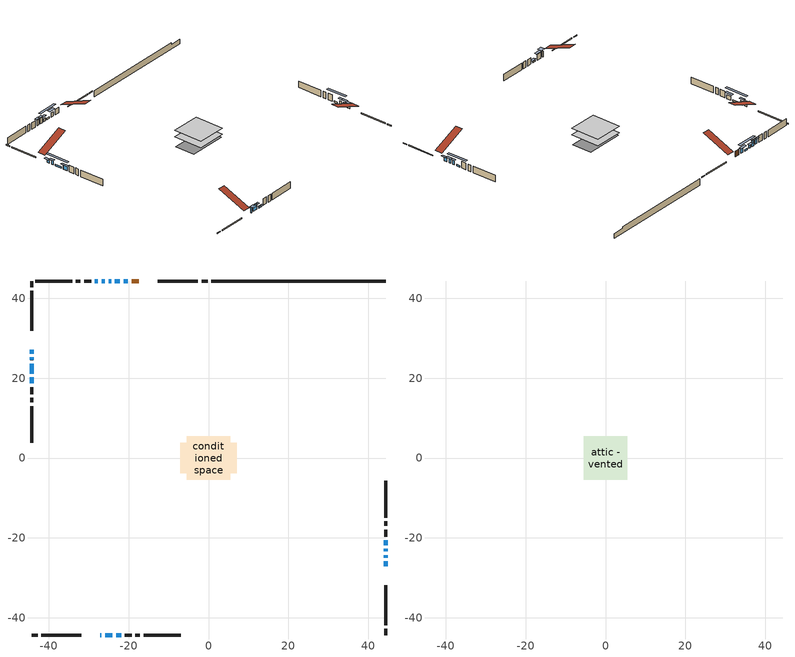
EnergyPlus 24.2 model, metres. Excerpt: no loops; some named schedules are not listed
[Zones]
conditioned space
 floor outside (Floor1 construction): -0.48,-0.48 -0.48,0.48 0.48,0.48 0.48,-0.48 z0.48
 floor adiabatic (AdiabaticFloorConstruction): -5.42,-5.42 -5.42,5.42 5.42,5.42 5.42,-5.42 z0.48
 floor foundation (Slab1 construction): -7.1,-3.81 -7.1,3.81 7.1,3.81 7.1,-3.81 z-1.9
 wall outside (RimJoist1 construction): -0.23,44.35 -1.75,44.35 / -44.35,-44.35 -42.83,-44.35 / -44.35,44.35 -44.35,42.83 / 44.35,-44.35 44.35,-42.83 z0.48:0.78
 wall outside (RimJoist2 construction): -2.68,44.35 -12.75,44.35 / -41.9,-44.35 -31.82,-44.35 / -44.35,41.9 -44.35,31.82 / 44.35,-41.9 44.35,-31.82 z0.48:0.78
 wall outside (AdiabaticWallConstruction 1): -17.44,44.35 -19.29,44.35 z0.48:2.51
 wall outside (AdiabaticWallConstruction): -20.22,44.35 -21.28,44.35 z0.48:2.13; -44.35,27.13 -44.35,26.12 z0.48:1.5; -44.35,25.19 -44.35,24.55 / 44.35,-24.99 44.35,-24.35 / 44.35,-23.42 44.35,-22.79 z0.48:2.01; 44.35,-27.13 44.35,-25.91 / -24.38,44.35 -25.02,44.35 z0.48:1.7; -22.21,44.35 -23.46,44.35 / -44.35,23.63 -44.35,21.14 / 44.35,-21.86 44.35,-20.61 z0.48:1.04; -27.13,-44.35 -26.83,-44.35 z0.48:2.51; -25.95,44.35 -26.76,44.35 / -27.69,44.35 -28.51,44.35 z0.48:2.61; -25.9,-44.35 -24.07,-44.35 z0.48:2.64; -23.14,-44.35 -21.92,-44.35 z0.48:0.96; -44.35,20.21 -44.35,18.68 z0.48:2
 wall outside (Wall1 construction): -29.43,44.35 -31.18,44.35 / -20.99,-44.35 -19.25,-44.35 / -44.35,17.76 -44.35,16.01 / 44.35,-19.69 44.35,-17.94 z0.48:2.92
 wall outside (Wall2 construction): -32.11,44.35 -33.26,44.35 / -18.32,-44.35 -17.17,-44.35 / -44.35,15.08 -44.35,13.93 / 44.35,-17.01 44.35,-15.86 z0.48:2.92
 wall outside (Wall3 construction): -34.19,44.35 -43.42,44.35 / -16.24,-44.35 -7.01,-44.35 / -44.35,13 -44.35,3.77 / 44.35,-14.93 44.35,-5.7 z0.48:2.92
 wall foundation (FoundationWall1 construction): 0.7,44.35,-1.9 0.7,44.35,0.48 39.98,44.35,0.48 39.98,44.35,-0.16 44.35,44.35,-0.16 44.35,44.35,-1.9
 window (WindowConstruction 11): -20.22,44.35 -21.28,44.35 z0.48:2.13
 window (WindowConstruction 6): -44.35,27.13 -44.35,26.12 z0.48:1.49
 window (WindowConstruction 7): -44.35,25.19 -44.35,24.56 z0.48:2
 window (WindowConstruction 8): 44.35,-27.13 44.35,-25.91 z0.48:1.7
 window (WindowConstruction 9): 44.35,-24.99 44.35,-24.35 z0.48:2
 window (WindowConstruction 10): 44.35,-23.42 44.35,-22.79 z0.48:2
 window (WindowConstruction 13): -22.21,44.35 -23.46,44.35 z0.48:1.04
 window (WindowConstruction 14): -44.35,23.63 -44.35,21.14 z0.48:1.04
 window (WindowConstruction 15): 44.35,-21.86 44.35,-20.61 z0.48:1.04
 window (WindowConstruction 12): -27.13,-44.35 -26.83,-44.35 z0.48:2.51
 window (WindowConstruction): -24.38,44.35 -25.02,44.35 z0.48:1.7
 window (WindowConstruction 1): -25.95,44.35 -26.76,44.35 z0.48:2.61
 window (WindowConstruction 2): -27.69,44.35 -28.5,44.35 z0.48:2.61
 window (WindowConstruction 3): -25.9,-44.35 -24.07,-44.35 z0.48:2.64
 window (WindowConstruction 4): -23.14,-44.35 -21.92,-44.35 z0.48:0.96
 window (WindowConstruction 5): -44.35,20.21 -44.35,18.68 z0.48:2
 door (Door): -17.44,44.35 -19.29,44.35 z0.48:2.51
 ceiling adiabatic (AdiabaticFloorConstruction): 5.42,-5.42 5.42,5.42 -5.42,5.42 -5.42,-5.42 z0.48
attic - vented
 floor to conditioned space (Floor2 construction Reversed): -5.44,-5.44 -5.44,5.44 5.44,5.44 5.44,-5.44 z2.92
 roof outside (Roof1 construction): -16.51,44.35,2.92 -16.51,33.9,7.27 -13.68,33.9,7.27 -13.68,44.35,2.92; -28.06,-44.35,2.92 -28.06,-33.9,7.27 -30.89,-33.9,7.27 -30.89,-44.35,2.92; -44.35,28.06,2.92 -33.9,28.06,7.27 -33.9,30.89,7.27 -44.35,30.89,2.92; 44.35,-28.06,2.92 33.9,-28.06,7.27 33.9,-30.89,7.27 44.35,-30.89,2.92
shading: -22.04,44.35 -19.46,44.35 -19.46,45.11 -22.04,45.11 z2.89; -44.35,25.51 -44.35,27.74 -45.11,27.74 -45.11,25.51 z2.1; -44.35,23.95 -44.35,25.8 -45.11,25.8 -45.11,23.95 z2.61; 44.35,-25.3 44.35,-27.74 45.11,-27.74 45.11,-25.3 z2.31; 44.35,-23.74 44.35,-25.59 45.11,-25.59 45.11,-23.74 z2.61; 44.35,-22.18 44.35,-24.03 45.11,-24.03 45.11,-22.18 z2.61; -26.66,44.35 -19.01,44.35 -19.01,45.11 -26.66,45.11 z4.24; -44.35,17.94 -44.35,26.83 -45.11,26.83 -45.11,17.94 z4.24; 44.35,-17.41 44.35,-25.06 45.11,-25.06 45.11,-17.41 z4.24; -26.22,-44.35 -27.74,-44.35 -27.74,-45.72 -26.22,-45.72 z3.12; -25.63,44.35 -23.78,44.35 -23.78,45.11 -25.63,45.11 z2.31; -27.06,44.35 -25.65,44.35 -25.65,45.11 -27.06,45.11 z2.91; -28.8,44.35 -27.39,44.35 -27.39,45.11 -28.8,45.11 z2.91; -23.77,-44.35 -26.2,-44.35 -26.2,-45.11 -23.77,-45.11 z2.94; -21.62,-44.35 -23.44,-44.35 -23.44,-45.11 -21.62,-45.11 z1.26; -44.35,18.08 -44.35,20.82 -45.11,20.82 -45.11,18.08 z2.61
[Building]
Building 1: Terrain=Suburbs
[Site:Location]
Edmonton Intl AP_AB: Latitude {deg}=53.31; Longitude {deg}=-113.58; Time Zone {hr}=-7; Elevation {m}=723; Keep Site Location Information=Yes
[Site:GroundTemperature:Shallow]
-1.56185, -3.61833, -3.78302, -2.80711, 1.11059, 5.01004, 8.39065, 10.5322, 10.7141, 8.97234, 5.67794, 1.89811
[Site:WaterMainsTemperature]
Calculation Method=Schedule; Temperature Schedule=mains temperature schedule
[Material] Roughness=Rough; Thermal Absorptance=0.9
Name | Thickness {m} | Conductivity {W/m-K} | Density {kg/m3} | Specific Heat {J/kg-K} | Solar Absorptance | Visible Absorptance
asphalt or fiberglass shingles | 0.00635 | 0.162714 | 1121.4 | 1465.45 | 0.4 | 0.4
ceiling loosefill ins | 0.169333 | 0.0480833 | 16.02 | 1046.75 | 0.7 | 0.7
ceiling stud and cavity | 0.1397 | 0.0825569 | 65.682 | 1177.47 | 0.7 | 0.7
concrete 4.0 in. | 0.1016 | 1.803125 | 2242.8 | 837.4 | 0.7 | 0.7
concrete 8.0 in. | 0.2032 | 1.803125 | 2242.8 | 837.4 | 0.7 | 0.7
door material | 0.04445 | 0.0451087 | 512.64 | 1214.23 | 0.7 | 0.7
exterior vertical ins | 0.0483764 | 0.029427 | 32.04 | 1214.23 | 0.7 | 0.7
floor covering | 0.0127 | 0.0433444 | 54.468 | 1339.84 | 0.6 | 0.6
floor rigid ins; rim joist rigid ins; wall rigid ins | 0.051816 | 0.029427 | 32.04 | 1214.23 | 0.7 | 0.7
floor rigid ins 1; wall rigid ins 1 | 0.512978 | 0.029427 | 32.04 | 1214.23 | 0.7 | 0.7
floor stud and cavity | 0.1397 | 0.0808579 | 92.3553 | 1139.71 | 0.7 | 0.7
floor stud and cavity 1 | 0.1397 | 1.75129 | 37.0049 | 1207.88 | 0.7 | 0.7
furniture material conditioned space 1 | 0.1524 | 0.115458 | 640.8 | 1214.23 | 0.6 | 0.6
gypsum board | 0.0127 | 0.160291 | 801 | 837.4 | 0.6 | 0.6
gypsum board 1 | 0.0127 | 0.160291 | 801 | 837.4 | 0.7 | 0.7
osb sheathing 0.5 in. | 0.0127 | 0.115458 | 512.64 | 1214.23 | 0.7 | 0.7
osb sheathing 0.75 in. | 0.01905 | 0.115458 | 512.64 | 1214.23 | 0.7 | 0.7
osb sheathing 2.0 in. | 0.0508 | 0.115458 | 512.64 | 1214.23 | 0.7 | 0.7
rim joist stud and cavity | 0.0508 | 0.0451077 | 125.044 | 1163.47 | 0.6 | 0.6
rim joist stud and cavity 1 | 0.0508 | 0.0440068 | 125.044 | 1163.47 | 0.6 | 0.6
wall stud and cavity | 0.1397 | 0.300532 | 139.0536 | 1170.24 | 0.7 | 0.7
wall stud and cavity 1 | 0.1397 | 0.417588 | 139.0536 | 1170.24 | 0.7 | 0.7
wall stud and cavity 2 | 0.1397 | 0.227335 | 139.0536 | 1170.24 | 0.7 | 0.7
wall stud and cavity 3 | 0.0889 | 0.380278 | 52.3479 | 1209.89 | 0.7 | 0.7
wall stud and cavity 4 | 0.0889 | 0.391764 | 83.0341 | 1211.67 | 0.7 | 0.7
wood siding | 0.0254 | 0.102417 | 544.68 | 1172.36 | 0.4 | 0.4
wood siding 1; wood siding 2; wood siding 3 | 0.0254 | 0.102417 | 544.68 | 1172.36 | 0.7 | 0.7
[WindowMaterial:SimpleGlazingSystem]
Name | U-Factor {W/m2-K} | Solar Heat Gain Coefficient
WindowMaterial | 1.87204 | 0.35
WindowMaterial 1 | 1.757341 | 0.39
WindowMaterial 10 | 2.76462 | 0.62
WindowMaterial 11 | 1.8516 | 0.36
WindowMaterial 12 | 1.96913 | 0.32
WindowMaterial 2 | 1.62277 | 0.44
WindowMaterial 3 | 1.54612 | 0.46
WindowMaterial 4 | 1.74428 | 0.39
WindowMaterial 5 | 1.57905 | 0.45
WindowMaterial 6 | 1.89305 | 0.35
WindowMaterial 7 | 1.848189 | 0.36
WindowMaterial 8 | 1.74087 | 0.4
WindowMaterial 9 | 1.677849 | 0.42
[Construction]
AdiabaticFloorConstruction: floor stud and cavity 1, floor rigid ins 1, osb sheathing 0.75 in., floor covering
AdiabaticWallConstruction: wood siding 2, wall rigid ins 1, wall stud and cavity 3, gypsum board
AdiabaticWallConstruction 1: wood siding 3, wall rigid ins 1, wall stud and cavity 3, gypsum board
Door: door material
Floor1 construction: floor stud and cavity, floor rigid ins, osb sheathing 0.75 in., floor covering
Floor2 construction Reversed: gypsum board, ceiling stud and cavity, ceiling loosefill ins
FoundationWall1 construction: concrete 8.0 in., gypsum board 1
furniture construction conditioned space 1: furniture material conditioned space 1
PartitionWallConstruction: gypsum board, wall stud and cavity 4, gypsum board
RimJoist1 construction: wood siding 1, rim joist rigid ins, osb sheathing 2.0 in., rim joist stud and cavity
RimJoist2 construction: wood siding 1, rim joist rigid ins, osb sheathing 2.0 in., rim joist stud and cavity 1
Roof1 construction: asphalt or fiberglass shingles
Slab1 construction: concrete 4.0 in.
Wall1 construction: wood siding, wall rigid ins, osb sheathing 0.5 in., wall stud and cavity, gypsum board
Wall2 construction: wood siding, wall rigid ins, osb sheathing 0.5 in., wall stud and cavity 1, gypsum board
Wall3 construction: wood siding, wall rigid ins, osb sheathing 0.5 in., wall stud and cavity 2, gypsum board
WindowConstruction: WindowMaterial
WindowConstruction 1: WindowMaterial 1
WindowConstruction 10: WindowMaterial 9
WindowConstruction 11: WindowMaterial 10
WindowConstruction 12: WindowMaterial 11
WindowConstruction 13; WindowConstruction 14; WindowConstruction 15: WindowMaterial 12
WindowConstruction 2: WindowMaterial 2
WindowConstruction 3: WindowMaterial 3
WindowConstruction 4: WindowMaterial 4
WindowConstruction 5: WindowMaterial 5
WindowConstruction 6: WindowMaterial 6
WindowConstruction 7; WindowConstruction 9: WindowMaterial 7
WindowConstruction 8: WindowMaterial 8
[Zone] Multiplier=1; Part of Total Floor Area=Yes
Name | Volume {m3}
attic - vented | 82.5121
conditioned space | 625.1
[Space]
Name | Zone | Volume {m3}
attic - vented 1 | attic - vented | 82.5121
conditioned space 1 | conditioned space | 625.1
[ZoneInfiltration:EffectiveLeakageArea]
infil attic - vented 1: Zone or Space=attic - vented 1; Schedule=Always On Discrete; Effective Air Leakage Area {cm2}=4115.83; Stack Coefficient=0.000302816; Wind Coefficient=1.17573e-05
[ZoneMixing]
whole house fan mix: Zone or Space=attic - vented; Schedule=Always On Continuous; Design Flow Rate Calculation Method=Flow/Zone; Design Flow Rate {m3/s}=0; Source Zone or Space=conditioned space
[SurfaceProperty:ExposedFoundationPerimeter]
Slab1: Exposed Perimeter Calculation Method=TotalExposedPerimeter; Total Exposed Perimeter {m}=43.647
[InternalMass] Zone or ZoneList=conditioned space; Space or SpaceList=conditioned space 1
Name | Construction | Surface Area {m2}
furniture mass conditioned space 1 | furniture construction conditioned space 1 | 90.6002
partition wall mass | PartitionWallConstruction | 226.5
[Lights]
interior lighting: Zone or ZoneList or Space or SpaceList=conditioned space 1; Schedule=interior lighting schedule; Design Level Calculation Method=LightingLevel; Lighting Level {W}=343.2; Return Air Fraction=0; Fraction Radiant=0.6; Fraction Visible=0.2; Fraction Replaceable=1
[People]
occupants: Zone or ZoneList or Space or SpaceList=conditioned space 1; Number of People Schedule=occupants schedule; Number of People Calculation Method=People; Number of People=3; Fraction Radiant=0.314171; Sensible Heat Fraction=0.56303; Activity Level Schedule=occupants activity schedule; Carbon Dioxide Generation Rate {m3/s-W}=0; Enable ASHRAE 55 Comfort Warnings=No; Mean Radiant Temperature Calculation Type=EnclosureAveraged
[ElectricEquipment] Zone or ZoneList or Space or SpaceList=conditioned space 1; Design Level Calculation Method=EquipmentLevel
Name | Schedule | Design Level {W} | Fraction Latent | Fraction Radiant | Fraction Lost
clothes dryer | clothes dryer schedule | 140.772 | 0.015 | 0.081 | 0.85
clothes washer | clothes washer schedule | 32.1985 | 0.03 | 0.162 | 0.7
cooking range | cooking range schedule | 215.147 | 0.08 | 0.432 | 0.2
dishwasher | dishwasher schedule | 66.8632 | 0.3 | 0.18 | 0.4
fridge | fridge schedule | 72.9452 | 0 | 0.6 | 0
mech vent bath fan 0 | mech vent bath fan 0 schedule | 25.1 | 0 | 0 | 1
mech vent bath fan 1 | mech vent bath fan 1 schedule | 25.1 | 0 | 0 | 1
mech vent bath fan 2 | mech vent bath fan 2 schedule | 25.1 | 0 | 0 | 1
mech vent house fan | mech vent house fan schedule | 0 | 0 | 0 | 1
mech vent house fan cfis | mech vent house fan cfis schedule | 0 | 0 | 0 | 0
mech vent range fan 0 | mech vent range fan 0 schedule | 57 | 0 | 0 | 1
misc plug loads | misc plug loads schedule | 494.7 | 0.045 | 0.513 | 0.1
whole house fan | Always On Discrete | 0 | 0 | 0 | 1
[OtherEquipment] Zone or ZoneList or Space or SpaceList=conditioned space 1; Design Level Calculation Method=EquipmentLevel
Name | Fuel Type | Schedule | Design Level {W} | Fraction Latent | Fraction Radiant | Fraction Lost
clothes dryer 1 | Electricity | clothes dryer schedule | 0 | 0.015 | 0.081 | 0.85
cooking range 1 | Electricity | cooking range schedule | 0 | 0.08 | 0.432 | 0.2
general water use latent | None | general water use schedule | 62.594 | 1 | 0 | 0
general water use sensible | None | general water use schedule | -61.6891 | 0 | 0.6 | 0
mech vent house fan latent load | None | Always On Discrete | 0 | 1 | 0 | 0
mech vent house fan sensible load | None | Always On Discrete | 0 | 0 | 0 | 0
water heater energy adjustment1 | NaturalGas | Always On Discrete | 0.01 | 0 | 0 | 1
[ZoneInfiltration:DesignFlowRate] Zone or ZoneList or Space or SpaceList=conditioned space 1; Schedule=Always On Discrete; Design Flow Rate Calculation Method=Flow/Zone; Design Flow Rate {m3/s}=0
infil flow; natural vent flow; whole house fan flow
[Foundation:Kiva]
Foundation Kiva 1: Initial Indoor Air Temperature {C}=18; Wall Height Above Grade {m}=0.479999; Wall Depth Below Slab {m}=0.2032; Custom Block Material Name 1=exterior vertical ins; Custom Block Depth 1 {m}=2.38; Custom Block X Position 1 {m}=0.2159; Custom Block Z Position 1 {m}=0
[Foundation:Kiva:Settings]
Soil Conductivity {W/m-K}=0.849921; Soil Density {kg/m3}=1842.3; Soil Specific Heat {J/kg-K}=418.7; Ground Solar Absorptivity=0.9; Ground Thermal Absorptivity=0.9; Ground Surface Roughness {m}=0.03; Far-Field Width {m}=40; Deep-Ground Boundary Condition=ZeroFlux; Deep-Ground Depth {m}=40; Minimum Cell Dimension {m}=0.2; Maximum Cell Growth Coefficient=3; Simulation Timestep=Timestep
[Exterior:Lights]
exterior lighting: Schedule=exterior lighting schedule; Design Level {W}=75.6
[Schedule:Constant]
Name | Hourly Value
Always On Continuous; mech vent house fan schedule; mech vent house fan cfis schedule; Always On Discrete | 1
occupants activity schedule | 117.228
fridge schedule | 0
[Schedule:Week:Daily]
interior lighting schedule Week Rule - Jan1-Jan27: interior lighting schedule day, interior lighting schedule day, interior lighting schedule day, interior lighting schedule day, interior lighting schedule day, interior lighting schedule day, interior lighting schedule day, interior lighting schedule default day, interior lighting schedule default day, interior lighting schedule default day, interior lighting schedule default day, interior lighting schedule default day
interior lighting schedule Week Rule - Jan28-Feb3: interior lighting schedule day, interior lighting schedule day, interior lighting schedule day, interior lighting schedule day, interior lighting schedule day 1, interior lighting schedule day 1, interior lighting schedule day 1, interior lighting schedule default day, interior lighting schedule default day, interior lighting schedule default day, interior lighting schedule default day, interior lighting schedule default day
interior lighting schedule Week Rule - Feb4-Feb24: interior lighting schedule day 1, interior lighting schedule day 1, interior lighting schedule day 1, interior lighting schedule day 1, interior lighting schedule day 1, interior lighting schedule day 1, interior lighting schedule day 1, interior lighting schedule default day, interior lighting schedule default day, interior lighting schedule default day, interior lighting schedule default day, interior lighting schedule default day
interior lighting schedule Week Rule - Feb25-Mar3: interior lighting schedule day 1, interior lighting schedule day 1, interior lighting schedule day 1, interior lighting schedule day 1, interior lighting schedule day 2, interior lighting schedule day 2, interior lighting schedule day 2, interior lighting schedule default day, interior lighting schedule default day, interior lighting schedule default day, interior lighting schedule default day, interior lighting schedule default day
interior lighting schedule Week Rule - Mar4-Mar31: interior lighting schedule day 2, interior lighting schedule day 2, interior lighting schedule day 2, interior lighting schedule day 2, interior lighting schedule day 2, interior lighting schedule day 2, interior lighting schedule day 2, interior lighting schedule default day, interior lighting schedule default day, interior lighting schedule default day, interior lighting schedule default day, interior lighting schedule default day
interior lighting schedule Week Rule - Apr1-Apr28: interior lighting schedule day 3, interior lighting schedule day 3, interior lighting schedule day 3, interior lighting schedule day 3, interior lighting schedule day 3, interior lighting schedule day 3, interior lighting schedule day 3, interior lighting schedule default day, interior lighting schedule default day, interior lighting schedule default day, interior lighting schedule default day, interior lighting schedule default day
interior lighting schedule Week Rule - Apr29-May5: interior lighting schedule day 3, interior lighting schedule day 3, interior lighting schedule day 4, interior lighting schedule day 4, interior lighting schedule day 4, interior lighting schedule day 4, interior lighting schedule day 4, interior lighting schedule default day, interior lighting schedule default day, interior lighting schedule default day, interior lighting schedule default day, interior lighting schedule default day
interior lighting schedule Week Rule - May6-May26: interior lighting schedule day 4, interior lighting schedule day 4, interior lighting schedule day 4, interior lighting schedule day 4, interior lighting schedule day 4, interior lighting schedule day 4, interior lighting schedule day 4, interior lighting schedule default day, interior lighting schedule default day, interior lighting schedule default day, interior lighting schedule default day, interior lighting schedule default day
interior lighting schedule Week Rule - May27-Jun2: interior lighting schedule day 4, interior lighting schedule day 4, interior lighting schedule day 4, interior lighting schedule day 4, interior lighting schedule day 4, interior lighting schedule day 5, interior lighting schedule day 5, interior lighting schedule default day, interior lighting schedule default day, interior lighting schedule default day, interior lighting schedule default day, interior lighting schedule default day
interior lighting schedule Week Rule - Jun3-Jun30: interior lighting schedule day 5, interior lighting schedule day 5, interior lighting schedule day 5, interior lighting schedule day 5, interior lighting schedule day 5, interior lighting schedule day 5, interior lighting schedule day 5, interior lighting schedule default day, interior lighting schedule default day, interior lighting schedule default day, interior lighting schedule default day, interior lighting schedule default day
interior lighting schedule Week Rule - Jul1-Jul28: interior lighting schedule day 6, interior lighting schedule day 6, interior lighting schedule day 6, interior lighting schedule day 6, interior lighting schedule day 6, interior lighting schedule day 6, interior lighting schedule day 6, interior lighting schedule default day, interior lighting schedule default day, interior lighting schedule default day, interior lighting schedule default day, interior lighting schedule default day
interior lighting schedule Week Rule - Jul29-Aug4: interior lighting schedule day 6, interior lighting schedule day 6, interior lighting schedule day 6, interior lighting schedule day 7, interior lighting schedule day 7, interior lighting schedule day 7, interior lighting schedule day 7, interior lighting schedule default day, interior lighting schedule default day, interior lighting schedule default day, interior lighting schedule default day, interior lighting schedule default day
interior lighting schedule Week Rule - Aug5-Aug25: interior lighting schedule day 7, interior lighting schedule day 7, interior lighting schedule day 7, interior lighting schedule day 7, interior lighting schedule day 7, interior lighting schedule day 7, interior lighting schedule day 7, interior lighting schedule default day, interior lighting schedule default day, interior lighting schedule default day, interior lighting schedule default day, interior lighting schedule default day
interior lighting schedule Week Rule - Aug26-Sep1: interior lighting schedule day 7, interior lighting schedule day 7, interior lighting schedule day 7, interior lighting schedule day 7, interior lighting schedule day 7, interior lighting schedule day 7, interior lighting schedule day 8, interior lighting schedule default day, interior lighting schedule default day, interior lighting schedule default day, interior lighting schedule default day, interior lighting schedule default day
interior lighting schedule Week Rule - Sep2-Sep29: interior lighting schedule day 8, interior lighting schedule day 8, interior lighting schedule day 8, interior lighting schedule day 8, interior lighting schedule day 8, interior lighting schedule day 8, interior lighting schedule day 8, interior lighting schedule default day, interior lighting schedule default day, interior lighting schedule default day, interior lighting schedule default day, interior lighting schedule default day
interior lighting schedule Week Rule - Sep30-Oct6: interior lighting schedule day 8, interior lighting schedule day 9, interior lighting schedule day 9, interior lighting schedule day 9, interior lighting schedule day 9, interior lighting schedule day 9, interior lighting schedule day 9, interior lighting schedule default day, interior lighting schedule default day, interior lighting schedule default day, interior lighting schedule default day, interior lighting schedule default day
interior lighting schedule Week Rule - Oct7-Oct27: interior lighting schedule day 9, interior lighting schedule day 9, interior lighting schedule day 9, interior lighting schedule day 9, interior lighting schedule day 9, interior lighting schedule day 9, interior lighting schedule day 9, interior lighting schedule default day, interior lighting schedule default day, interior lighting schedule default day, interior lighting schedule default day, interior lighting schedule default day
interior lighting schedule Week Rule - Oct28-Nov3: interior lighting schedule day 9, interior lighting schedule day 9, interior lighting schedule day 9, interior lighting schedule day 9, interior lighting schedule day 10, interior lighting schedule day 10, interior lighting schedule day 10, interior lighting schedule default day, interior lighting schedule default day, interior lighting schedule default day, interior lighting schedule default day, interior lighting schedule default day
interior lighting schedule Week Rule - Nov4-Nov24: interior lighting schedule day 10, interior lighting schedule day 10, interior lighting schedule day 10, interior lighting schedule day 10, interior lighting schedule day 10, interior lighting schedule day 10, interior lighting schedule day 10, interior lighting schedule default day, interior lighting schedule default day, interior lighting schedule default day, interior lighting schedule default day, interior lighting schedule default day
interior lighting schedule Week Rule - Nov25-Dec1: interior lighting schedule day 10, interior lighting schedule day 10, interior lighting schedule day 10, interior lighting schedule day 10, interior lighting schedule day 10, interior lighting schedule day 10, interior lighting schedule day 11, interior lighting schedule default day, interior lighting schedule default day, interior lighting schedule default day, interior lighting schedule default day, interior lighting schedule default day
interior lighting schedule Week Rule - Dec2-Dec31: interior lighting schedule day 11, interior lighting schedule day 11, interior lighting schedule day 11, interior lighting schedule day 11, interior lighting schedule day 11, interior lighting schedule day 11, interior lighting schedule day 11, interior lighting schedule default day, interior lighting schedule default day, interior lighting schedule default day, interior lighting schedule default day, interior lighting schedule default day
occupants schedule Week Rule - Jan1-Dec31: occupants schedule day, occupants schedule day, occupants schedule day, occupants schedule day, occupants schedule day, occupants schedule day, occupants schedule day, occupants schedule default day, occupants schedule default day, occupants schedule default day, occupants schedule default day, occupants schedule default day
clothes dryer schedule Week Rule - Jan1-Dec31: clothes dryer schedule day, clothes dryer schedule day, clothes dryer schedule day, clothes dryer schedule day, clothes dryer schedule day, clothes dryer schedule day, clothes dryer schedule day, clothes dryer schedule default day, clothes dryer schedule default day, clothes dryer schedule default day, clothes dryer schedule default day, clothes dryer schedule default day
clothes washer schedule Week Rule - Jan1-Dec31: clothes washer schedule day, clothes washer schedule day, clothes washer schedule day, clothes washer schedule day, clothes washer schedule day, clothes washer schedule day, clothes washer schedule day, clothes washer schedule default day, clothes washer schedule default day, clothes washer schedule default day, clothes washer schedule default day, clothes washer schedule default day
cooking range schedule Week Rule - Jan1-Dec31: cooking range schedule day, cooking range schedule day, cooking range schedule day, cooking range schedule day, cooking range schedule day, cooking range schedule day, cooking range schedule day, cooking range schedule default day, cooking range schedule default day, cooking range schedule default day, cooking range schedule default day, cooking range schedule default day
dishwasher schedule Week Rule - Jan1-Dec31: dishwasher schedule day, dishwasher schedule day, dishwasher schedule day, dishwasher schedule day, dishwasher schedule day, dishwasher schedule day, dishwasher schedule day, dishwasher schedule default day, dishwasher schedule default day, dishwasher schedule default day, dishwasher schedule default day, dishwasher schedule default day
mech vent bath fan 0 schedule Week Rule - Jan1-Dec31: mech vent bath fan 0 schedule day, mech vent bath fan 0 schedule day, mech vent bath fan 0 schedule day, mech vent bath fan 0 schedule day, mech vent bath fan 0 schedule day, mech vent bath fan 0 schedule day, mech vent bath fan 0 schedule day, mech vent bath fan 0 schedule default day, mech vent bath fan 0 schedule default day, mech vent bath fan 0 schedule default day, mech vent bath fan 0 schedule default day, mech vent bath fan 0 schedule default day
mech vent bath fan 1 schedule Week Rule - Jan1-Dec31: mech vent bath fan 1 schedule day, mech vent bath fan 1 schedule day, mech vent bath fan 1 schedule day, mech vent bath fan 1 schedule day, mech vent bath fan 1 schedule day, mech vent bath fan 1 schedule day, mech vent bath fan 1 schedule day, mech vent bath fan 1 schedule default day, mech vent bath fan 1 schedule default day, mech vent bath fan 1 schedule default day, mech vent bath fan 1 schedule default day, mech vent bath fan 1 schedule default day
mech vent bath fan 2 schedule Week Rule - Jan1-Dec31: mech vent bath fan 2 schedule day, mech vent bath fan 2 schedule day, mech vent bath fan 2 schedule day, mech vent bath fan 2 schedule day, mech vent bath fan 2 schedule day, mech vent bath fan 2 schedule day, mech vent bath fan 2 schedule day, mech vent bath fan 2 schedule default day, mech vent bath fan 2 schedule default day, mech vent bath fan 2 schedule default day, mech vent bath fan 2 schedule default day, mech vent bath fan 2 schedule default day
mech vent range fan 0 schedule Week Rule - Jan1-Dec31: mech vent range fan 0 schedule day, mech vent range fan 0 schedule day, mech vent range fan 0 schedule day, mech vent range fan 0 schedule day, mech vent range fan 0 schedule day, mech vent range fan 0 schedule day, mech vent range fan 0 schedule day, mech vent range fan 0 schedule default day, mech vent range fan 0 schedule default day, mech vent range fan 0 schedule default day, mech vent range fan 0 schedule default day, mech vent range fan 0 schedule default day
misc plug loads schedule Week Rule - Jan1-Dec31: misc plug loads schedule day, misc plug loads schedule day, misc plug loads schedule day, misc plug loads schedule day, misc plug loads schedule day, misc plug loads schedule day, misc plug loads schedule day, misc plug loads schedule default day, misc plug loads schedule default day, misc plug loads schedule default day, misc plug loads schedule default day, misc plug loads schedule default day
general water use schedule Week Rule - Jan1-Dec31: general water use schedule day, general water use schedule day, general water use schedule day, general water use schedule day, general water use schedule day, general water use schedule day, general water use schedule day, general water use schedule default day, general water use schedule default day, general water use schedule default day, general water use schedule default day, general water use schedule default day
exterior lighting schedule Week Rule - Jan1-Jan27: exterior lighting schedule day, exterior lighting schedule day, exterior lighting schedule day, exterior lighting schedule day, exterior lighting schedule day, exterior lighting schedule day, exterior lighting schedule day, exterior lighting schedule default day, exterior lighting schedule default day, exterior lighting schedule default day, exterior lighting schedule default day, exterior lighting schedule default day
exterior lighting schedule Week Rule - Jan28-Feb3: exterior lighting schedule day, exterior lighting schedule day, exterior lighting schedule day, exterior lighting schedule day, exterior lighting schedule day 1, exterior lighting schedule day 1, exterior lighting schedule day 1, exterior lighting schedule default day, exterior lighting schedule default day, exterior lighting schedule default day, exterior lighting schedule default day, exterior lighting schedule default day
exterior lighting schedule Week Rule - Feb4-Feb24: exterior lighting schedule day 1, exterior lighting schedule day 1, exterior lighting schedule day 1, exterior lighting schedule day 1, exterior lighting schedule day 1, exterior lighting schedule day 1, exterior lighting schedule day 1, exterior lighting schedule default day, exterior lighting schedule default day, exterior lighting schedule default day, exterior lighting schedule default day, exterior lighting schedule default day
exterior lighting schedule Week Rule - Feb25-Mar3: exterior lighting schedule day 1, exterior lighting schedule day 1, exterior lighting schedule day 1, exterior lighting schedule day 1, exterior lighting schedule day 2, exterior lighting schedule day 2, exterior lighting schedule day 2, exterior lighting schedule default day, exterior lighting schedule default day, exterior lighting schedule default day, exterior lighting schedule default day, exterior lighting schedule default day
exterior lighting schedule Week Rule - Mar4-Mar31: exterior lighting schedule day 2, exterior lighting schedule day 2, exterior lighting schedule day 2, exterior lighting schedule day 2, exterior lighting schedule day 2, exterior lighting schedule day 2, exterior lighting schedule day 2, exterior lighting schedule default day, exterior lighting schedule default day, exterior lighting schedule default day, exterior lighting schedule default day, exterior lighting schedule default day
exterior lighting schedule Week Rule - Apr1-Apr28: exterior lighting schedule day 3, exterior lighting schedule day 3, exterior lighting schedule day 3, exterior lighting schedule day 3, exterior lighting schedule day 3, exterior lighting schedule day 3, exterior lighting schedule day 3, exterior lighting schedule default day, exterior lighting schedule default day, exterior lighting schedule default day, exterior lighting schedule default day, exterior lighting schedule default day
exterior lighting schedule Week Rule - Apr29-May5: exterior lighting schedule day 3, exterior lighting schedule day 3, exterior lighting schedule day 4, exterior lighting schedule day 4, exterior lighting schedule day 4, exterior lighting schedule day 4, exterior lighting schedule day 4, exterior lighting schedule default day, exterior lighting schedule default day, exterior lighting schedule default day, exterior lighting schedule default day, exterior lighting schedule default day
exterior lighting schedule Week Rule - May6-May26: exterior lighting schedule day 4, exterior lighting schedule day 4, exterior lighting schedule day 4, exterior lighting schedule day 4, exterior lighting schedule day 4, exterior lighting schedule day 4, exterior lighting schedule day 4, exterior lighting schedule default day, exterior lighting schedule default day, exterior lighting schedule default day, exterior lighting schedule default day, exterior lighting schedule default day
exterior lighting schedule Week Rule - May27-Jun2: exterior lighting schedule day 4, exterior lighting schedule day 4, exterior lighting schedule day 4, exterior lighting schedule day 4, exterior lighting schedule day 4, exterior lighting schedule day 5, exterior lighting schedule day 5, exterior lighting schedule default day, exterior lighting schedule default day, exterior lighting schedule default day, exterior lighting schedule default day, exterior lighting schedule default day
[Schedule:Year]
interior lighting schedule: interior lighting schedule Week Rule - Jan1-Jan27, 1, 1, 1, 27, interior lighting schedule Week Rule - Jan28-Feb3, 1, 28, 2, 3, interior lighting schedule Week Rule - Feb4-Feb24, 2, 4, 2, 24, interior lighting schedule Week Rule - Feb25-Mar3, 2, 25, 3, 3, interior lighting schedule Week Rule - Mar4-Mar31, 3, 4, 3, 31, interior lighting schedule Week Rule - Apr1-Apr28, 4, 1, 4, 28, interior lighting schedule Week Rule - Apr29-May5, 4, 29, 5, 5, interior lighting schedule Week Rule - May6-May26, 5, 6, 5, 26, interior lighting schedule Week Rule - May27-Jun2, 5, 27, 6, 2, interior lighting schedule Week Rule - Jun3-Jun30, 6, 3, 6, 30, interior lighting schedule Week Rule - Jul1-Jul28, 7, 1, 7, 28, interior lighting schedule Week Rule - Jul29-Aug4, 7, 29, 8, 4, interior lighting schedule Week Rule - Aug5-Aug25, 8, 5, 8, 25, interior lighting schedule Week Rule - Aug26-Sep1, 8, 26, 9, 1, interior lighting schedule Week Rule - Sep2-Sep29, 9, 2, 9, 29, interior lighting schedule Week Rule - Sep30-Oct6, 9, 30, 10, 6, interior lighting schedule Week Rule - Oct7-Oct27, 10, 7, 10, 27, interior lighting schedule Week Rule - Oct28-Nov3, 10, 28, 11, 3, interior lighting schedule Week Rule - Nov4-Nov24, 11, 4, 11, 24, interior lighting schedule Week Rule - Nov25-Dec1, 11, 25, 12, 1, interior lighting schedule Week Rule - Dec2-Dec31, 12, 2, 12, 31
occupants schedule: occupants schedule Week Rule - Jan1-Dec31, 1, 1, 12, 31
clothes dryer schedule: clothes dryer schedule Week Rule - Jan1-Dec31, 1, 1, 12, 31
clothes washer schedule: clothes washer schedule Week Rule - Jan1-Dec31, 1, 1, 12, 31
cooking range schedule: cooking range schedule Week Rule - Jan1-Dec31, 1, 1, 12, 31
dishwasher schedule: dishwasher schedule Week Rule - Jan1-Dec31, 1, 1, 12, 31
mech vent bath fan 0 schedule: mech vent bath fan 0 schedule Week Rule - Jan1-Dec31, 1, 1, 12, 31
mech vent bath fan 1 schedule: mech vent bath fan 1 schedule Week Rule - Jan1-Dec31, 1, 1, 12, 31
mech vent bath fan 2 schedule: mech vent bath fan 2 schedule Week Rule - Jan1-Dec31, 1, 1, 12, 31
mech vent range fan 0 schedule: mech vent range fan 0 schedule Week Rule - Jan1-Dec31, 1, 1, 12, 31
misc plug loads schedule: misc plug loads schedule Week Rule - Jan1-Dec31, 1, 1, 12, 31
general water use schedule: general water use schedule Week Rule - Jan1-Dec31, 1, 1, 12, 31
exterior lighting schedule: exterior lighting schedule Week Rule - Jan1-Jan27, 1, 1, 1, 27, exterior lighting schedule Week Rule - Jan28-Feb3, 1, 28, 2, 3, exterior lighting schedule Week Rule - Feb4-Feb24, 2, 4, 2, 24, exterior lighting schedule Week Rule - Feb25-Mar3, 2, 25, 3, 3, exterior lighting schedule Week Rule - Mar4-Mar31, 3, 4, 3, 31, exterior lighting schedule Week Rule - Apr1-Apr28, 4, 1, 4, 28, exterior lighting schedule Week Rule - Apr29-May5, 4, 29, 5, 5, exterior lighting schedule Week Rule - May6-May26, 5, 6, 5, 26, exterior lighting schedule Week Rule - May27-Jun2, 5, 27, 6, 2, exterior lighting schedule Week Rule - Jun3-Jun30, 6, 3, 6, 30, exterior lighting schedule Week Rule - Jul1-Jul28, 7, 1, 7, 28, exterior lighting schedule Week Rule - Jul29-Aug4, 7, 29, 8, 4, exterior lighting schedule Week Rule - Aug5-Aug25, 8, 5, 8, 25, exterior lighting schedule Week Rule - Aug26-Sep1, 8, 26, 9, 1, exterior lighting schedule Week Rule - Sep2-Sep29, 9, 2, 9, 29, exterior lighting schedule Week Rule - Sep30-Oct6, 9, 30, 10, 6, exterior lighting schedule Week Rule - Oct7-Oct27, 10, 7, 10, 27, exterior lighting schedule Week Rule - Oct28-Nov3, 10, 28, 11, 3, exterior lighting schedule Week Rule - Nov4-Nov24, 11, 4, 11, 24, exterior lighting schedule Week Rule - Nov25-Dec1, 11, 25, 12, 1, exterior lighting schedule Week Rule - Dec2-Dec31, 12, 2, 12, 31
[Schedule:Compact]
mains temperature schedule: Through: 01/01, For: AllDays, Until: 24:00, 3.97167, Through: 01/02, For: AllDays, Until: 24:00, 3.90778, Through: 01/03, For: AllDays, Until: 24:00, 3.84556, Through: 01/04, For: AllDays, Until: 24:00, 3.78389, Through: 01/05, For: AllDays, Until: 24:00, 3.72278, Through: 01/06, For: AllDays, Until: 24:00, 3.66278, Through: 01/07, For: AllDays, Until: 24:00, 3.60389, Through: 01/08, For: AllDays, Until: 24:00, 3.54556, Through: 01/09, For: AllDays, Until: 24:00, 3.48833, Through: 01/10, For: AllDays, Until: 24:00, 3.43167, Through: 01/11, For: AllDays, Until: 24:00, 3.37611, Through: 01/12, For: AllDays, Until: 24:00, 3.32167, Through: 01/13, For: AllDays, Until: 24:00, 3.26833, Through: 01/14, For: AllDays, Until: 24:00, 3.21556, Through: 01/15, For: AllDays, Until: 24:00, 3.16444, Through: 01/16, For: AllDays, Until: 24:00, 3.11389, Through: 01/17, For: AllDays, Until: 24:00, 3.06444, Through: 01/18, For: AllDays, Until: 24:00, 3.01611, Through: 01/19, For: AllDays, Until: 24:00, 2.96889, Through: 01/20, For: AllDays, Until: 24:00, 2.92278, Through: 01/21, For: AllDays, Until: 24:00, 2.87722, Through: 01/22, For: AllDays, Until: 24:00, 2.83333, Through: 01/23, For: AllDays, Until: 24:00, 2.79056, Through: 01/24, For: AllDays, Until: 24:00, 2.74889, Through: 01/25, For: AllDays, Until: 24:00, 2.70833, Through: 01/26, For: AllDays, Until: 24:00, 2.66889, Through: 01/27, For: AllDays, Until: 24:00, 2.63056, Through: 01/28, For: AllDays, Until: 24:00, 2.59333, Through: 01/29, For: AllDays, Until: 24:00, 2.55778, Through: 01/30, For: AllDays, Until: 24:00, 2.52278, Through: 01/31, For: AllDays, Until: 24:00, 2.48944, Through: 02/01, For: AllDays, Until: 24:00, 2.45722, Through: 02/02, For: AllDays, Until: 24:00, 2.42611, Through: 02/03, For: AllDays, Until: 24:00, 2.39667, Through: 02/04, For: AllDays, Until: 24:00, 2.36833, Through: 02/05, For: AllDays, Until: 24:00, 2.34111, Through: 02/06, For: AllDays, Until: 24:00, 2.315, Through: 02/07, For: AllDays, Until: 24:00, 2.29056, Through: 02/08, For: AllDays, Until: 24:00, 2.26722, Through: 02/09, For: AllDays, Until: 24:00, 2.245, Through: 02/10, For: AllDays, Until: 24:00, 2.22444, Through: 02/11, For: AllDays, Until: 24:00, 2.20444, Through: 02/12, For: AllDays, Until: 24:00, 2.18667, Through: 02/13, For: AllDays, Until: 24:00, 2.17, Through: 02/14, For: AllDays, Until: 24:00, 2.15444, Through: 02/15, For: AllDays, Until: 24:00, 2.14, Through: 02/16, For: AllDays, Until: 24:00, 2.12722, Through: 02/17, For: AllDays, Until: 24:00, 2.11556, Through: 02/18, For: AllDays, Until: 24:00, 2.10556, Through: 02/19, For: AllDays, Until: 24:00, 2.09667, Through: 02/20, For: AllDays, Until: 24:00, 2.08889, Through: 02/21, For: AllDays, Until: 24:00, 2.08278, Through: 02/22, For: AllDays, Until: 24:00, 2.07833, Through: 02/23, For: AllDays, Until: 24:00, 2.07444, Through: 02/24, For: AllDays, Until: 24:00, 2.07278, Through: 02/25, For: AllDays, Until: 24:00, 2.07167, Through: 02/26, For: AllDays, Until: 24:00, 2.07222, Through: 02/27, For: AllDays, Until: 24:00, 2.07444, Through: 02/28, For: AllDays, Until: 24:00, 2.07778, Through: 03/01, For: AllDays, Until: 24:00, 2.08222, Through: 03/02, For: AllDays, Until: 24:00, 2.08833, Through: 03/03, For: AllDays, Until: 24:00, 2.09556, Through: 03/04, For: AllDays, Until: 24:00, 2.10444, Through: 03/05, For: AllDays, Until: 24:00, 2.11444, Through: 03/06, For: AllDays, Until: 24:00, 2.12556, Through: 03/07, For: AllDays, Until: 24:00, 2.13833, Through: 03/08, For: AllDays, Until: 24:00, 2.15278, Through: 03/09, For: AllDays, Until: 24:00, 2.16778, Through: 03/10, For: AllDays, Until: 24:00, 2.18444, Through: 03/11, For: AllDays, Until: 24:00, 2.20278, Through: 03/12, For: AllDays, Until: 24:00, 2.22167, Through: 03/13, For: AllDays, Until: 24:00, 2.24278, Through: 03/14, For: AllDays, Until: 24:00, 2.26444, Through: 03/15, For: AllDays, Until: 24:00, 2.28778, Through: 03/16, For: AllDays, Until: 24:00, 2.31222, Through: 03/17, For: AllDays, Until: 24:00, 2.33778, Through: 03/18, For: AllDays, Until: 24:00, 2.365, Through: 03/19, For: AllDays, Until: 24:00, 2.39333, Through: 03/20, For: AllDays, Until: 24:00, 2.42278, Through: 03/21, For: AllDays, Until: 24:00, 2.45389, Through: 03/22, For: AllDays, Until: 24:00, 2.48611, Through: 03/23, For: AllDays, Until: 24:00, 2.51889, Through: 03/24, For: AllDays, Until: 24:00, 2.55389, Through: 03/25, For: AllDays, Until: 24:00, 2.58944, Through: 03/26, For: AllDays, Until: 24:00, 2.62611, Through: 03/27, For: AllDays, Until: 24:00, 2.66444, Through: 03/28, For: AllDays, Until: 24:00, 2.70389, Through: 03/29, For: AllDays, Until: 24:00, 2.74389, Through: 03/30, For: AllDays, Until: 24:00, 2.78556, Through: 03/31, For: AllDays, Until: 24:00, 2.82833, Through: 04/01, For: AllDays, Until: 24:00, 2.87222, Through: 04/02, For: AllDays, Until: 24:00, 2.91722, Through: 04/03, For: AllDays, Until: 24:00, 2.96333, Through: 04/04, For: AllDays, Until: 24:00, 3.01056, Through: 04/05, For: AllDays, Until: 24:00, 3.05889, Through: 04/06, For: AllDays, Until: 24:00, 3.10833, Through: 04/07, For: AllDays, Until: 24:00, 3.15833, Through: 04/08, For: AllDays, Until: 24:00, 3.21, Through: 04/09, For: AllDays, Until: 24:00, 3.26222, Through: 04/10, For: AllDays, Until: 24:00, 3.31556, Through: 04/11, For: AllDays, Until: 24:00, 3.37, Through: 04/12, For: AllDays, Until: 24:00, 3.42556, Through: 04/13, For: AllDays, Until: 24:00, 3.48167, Through: 04/14, For: AllDays, Until: 24:00, 3.53889, Through: 04/15, For: AllDays, Until: 24:00, 3.59722, Through: 04/16, For: AllDays, Until: 24:00, 3.65611, Through: 04/17, For: AllDays, Until: 24:00, 3.71611, Through: 04/18, For: AllDays, Until: 24:00, 3.77667, Through: 04/19, For: AllDays, Until: 24:00, 3.83833, Through: 04/20, For: AllDays, Until: 24:00, 3.90111, Through: 04/21, For: AllDays, Until: 24:00, 3.96444, Through: 04/22, For: AllDays, Until: 24:00, 4.02833, Through: 04/23, For: AllDays, Until: 24:00, 4.09333, Through: 04/24, For: AllDays, Until: 24:00, 4.15889, Through: 04/25, For: AllDays, Until: 24:00, 4.225, Through: 04/26, For: AllDays, Until: 24:00, 4.29222, Through: 04/27, For: AllDays, Until: 24:00, 4.36, Through: 04/28, For: AllDays, Until: 24:00, 4.42833, Through: 04/29, For: AllDays, Until: 24:00, 4.49722, Through: 04/30, For: AllDays, Until: 24:00, 4.56667, Through: 05/01, For: AllDays, Until: 24:00, 4.63722, Through: 05/02, For: AllDays, Until: 24:00, 4.70833, Through: 05/03, For: AllDays, Until: 24:00, 4.77944, Through: 05/04, For: AllDays, Until: 24:00, 4.85167, Through: 05/05, For: AllDays, Until: 24:00, 4.92389, Through: 05/06, For: AllDays, Until: 24:00, 4.99722, Through: 05/07, For: AllDays, Until: 24:00, 5.07056, Through: 05/08, For: AllDays, Until: 24:00, 5.145, Through: 05/09, For: AllDays, Until: 24:00, 5.21944, Through: 05/10, For: AllDays, Until: 24:00, 5.29389, Through: 05/11, For: AllDays, Until: 24:00, 5.36944, Through: 05/12, For: AllDays, Until: 24:00, 5.445, Through: 05/13, For: AllDays, Until: 24:00, 5.52111, Through: 05/14, For: AllDays, Until: 24:00, 5.59722, Through: 05/15, For: AllDays, Until: 24:00, 5.67389, Through: 05/16, For: AllDays, Until: 24:00, 5.75056, Through: 05/17, For: AllDays, Until: 24:00, 5.82778, Through: 05/18, For: AllDays, Until: 24:00, 5.90556, Through: 05/19, For: AllDays, Until: 24:00, 5.98278, Through: 05/20, For: AllDays, Until: 24:00, 6.06056, Through: 05/21, For: AllDays, Until: 24:00, 6.13889, Through: 05/22, For: AllDays, Until: 24:00, 6.21667, Through: 05/23, For: AllDays, Until: 24:00, 6.295, Through: 05/24, For: AllDays, Until: 24:00, 6.37333, Through: 05/25, For: AllDays, Until: 24:00, 6.45222, Through: 05/26, For: AllDays, Until: 24:00, 6.53056, Through: 05/27, For: AllDays, Until: 24:00, 6.60889, Through: 05/28, For: AllDays, Until: 24:00, 6.68778, Through: 05/29, For: AllDays, Until: 24:00, 6.76611, Through: 05/30, For: AllDays, Until: 24:00, 6.84444, Through: 05/31, For: AllDays, Until: 24:00, 6.92278, Through: 06/01, For: AllDays, Until: 24:00, 7.00111, Through: 06/02, For: AllDays, Until: 24:00, 7.07944, Through: 06/03, For: AllDays, Until: 24:00, 7.15778, Through: 06/04, For: AllDays, Until: 24:00, 7.23556, Through: 06/05, For: AllDays, Until: 24:00, 7.31333, Through: 06/06, For: AllDays, Until: 24:00, 7.39056, Through: 06/07, For: AllDays, Until: 24:00, 7.46833, Through: 06/08, For: AllDays, Until: 24:00, 7.545, Through: 06/09, For: AllDays, Until: 24:00, 7.62222, Through: 06/10, For: AllDays, Until: 24:00, 7.69833, Through: 06/11, For: AllDays, Until: 24:00, 7.775, Through: 06/12, For: AllDays, Until: 24:00, 7.85056, Through: 06/13, For: AllDays, Until: 24:00, 7.92611, Through: 06/14, For: AllDays, Until: 24:00, 8.00111, Through: 06/15, For: AllDays, Until: 24:00, 8.07611, Through: 06/16, For: AllDays, Until: 24:00, 8.15056, Through: 06/17, For: AllDays, Until: 24:00, 8.22389, Through: 06/18, For: AllDays, Until: 24:00, 8.29778, Through: 06/19, For: AllDays, Until: 24:00, 8.37056, Through: 06/20, For: AllDays, Until: 24:00, 8.44278, Through: 06/21, For: AllDays, Until: 24:00, 8.51444, Through: 06/22, For: AllDays, Until: 24:00, 8.58611, Through: 06/23, For: AllDays, Until: 24:00, 8.65667, Through: 06/24, For: AllDays, Until: 24:00, 8.72667, Through: 06/25, For: AllDays, Until: 24:00, 8.79611, Through: 06/26, For: AllDays, Until: 24:00, 8.865, Through: 06/27, For: AllDays, Until: 24:00, 8.93333, Through: 06/28, For: AllDays, Until: 24:00, 9.00056, Through: 06/29, For: AllDays, Until: 24:00, 9.06778, Through: 06/30, For: AllDays, Until: 24:00, 9.13333, Through: 07/01, For: AllDays, Until: 24:00, 9.19889, Through: 07/02, For: AllDays, Until: 24:00, 9.26333, Through: 07/03, For: AllDays, Until: 24:00, 9.32722, Through: 07/04, For: AllDays, Until: 24:00, 9.39056, Through: 07/05, For: AllDays, Until: 24:00, 9.45278, Through: 07/06, For: AllDays, Until: 24:00, 9.51389, Through: 07/07, For: AllDays, Until: 24:00, 9.57444, Through: 07/08, For: AllDays, Until: 24:00, 9.63389, Through: 07/09, For: AllDays, Until: 24:00, 9.69278, Through: 07/10, For: AllDays, Until: 24:00, 9.75056, Through: 07/11, For: AllDays, Until: 24:00, 9.80778, Through: 07/12, For: AllDays, Until: 24:00, 9.86333, Through: 07/13, For: AllDays, Until: 24:00, 9.91833, Through: 07/14, For: AllDays, Until: 24:00, 9.97278, Through: 07/15, For: AllDays, Until: 24:00, 10.0256, Through: 07/16, For: AllDays, Until: 24:00, 10.0778, Through: 07/17, For: AllDays, Until: 24:00, 10.1289, Through: 07/18, For: AllDays, Until: 24:00, 10.1789, Through: 07/19, For: AllDays, Until: 24:00, 10.2278, Through: 07/20, For: AllDays, Until: 24:00, 10.2756, Through: 07/21, For: AllDays, Until: 24:00, 10.3222, Through: 07/22, For: AllDays, Until: 24:00, 10.3683, Through: 07/23, For: AllDays, Until: 24:00, 10.4128, Through: 07/24, For: AllDays, Until: 24:00, 10.4561, Through: 07/25, For: AllDays, Until: 24:00, 10.4989, Through: 07/26, For: AllDays, Until: 24:00, 10.54, Through: 07/27, For: AllDays, Until: 24:00, 10.58, Through: 07/28, For: AllDays, Until: 24:00, 10.6189, Through: 07/29, For: AllDays, Until: 24:00, 10.6567, Through: 07/30, For: AllDays, Until: 24:00, 10.6928, Through: 07/31, For: AllDays, Until: 24:00, 10.7283, Through: 08/01, For: AllDays, Until: 24:00, 10.7622, Through: 08/02, For: AllDays, Until: 24:00, 10.7956, Through: 08/03, For: AllDays, Until: 24:00, 10.8272, Through: 08/04, For: AllDays, Until: 24:00, 10.8572, Through: 08/05, For: AllDays, Until: 24:00, 10.8867, Through: 08/06, For: AllDays, Until: 24:00, 10.9144, Through: 08/07, For: AllDays, Until: 24:00, 10.9411, Through: 08/08, For: AllDays, Until: 24:00, 10.9667, Through: 08/09, For: AllDays, Until: 24:00, 10.9906, Through: 08/10, For: AllDays, Until: 24:00, 11.0133, Through: 08/11, For: AllDays, Until: 24:00, 11.035, Through: 08/12, For: AllDays, Until: 24:00, 11.055, Through: 08/13, For: AllDays, Until: 24:00, 11.0739, Through: 08/14, For: AllDays, Until: 24:00, 11.0917, Through: 08/15, For: AllDays, Until: 24:00, 11.1078, Through: 08/16, For: AllDays, Until: 24:00, 11.1228, Through: 08/17, For: AllDays, Until: 24:00, 11.1361, Through: 08/18, For: AllDays, Until: 24:00, 11.1483, Through: 08/19, For: AllDays, Until: 24:00, 11.1594, Through: 08/20, For: AllDays, Until: 24:00, 11.1689, Through: 08/21, For: AllDays, Until: 24:00, 11.1772, Through: 08/22, For: AllDays, Until: 24:00, 11.1844, Through: 08/23, For: AllDays, Until: 24:00, 11.19, Through: 08/24, For: AllDays, Until: 24:00, 11.1939, Through: 08/25, For: AllDays, Until: 24:00, 11.1967, Through: 08/26, For: AllDays, Until: 24:00, 11.1983, Through: 08/27, For: AllDays, Until: 24:00, 11.1983, Through: 08/28, For: AllDays, Until: 24:00, 11.1972, Through: 08/29, For: AllDays, Until: 24:00, 11.195, Through: 08/30, For: AllDays, Until: 24:00, 11.1911, Through: 08/31, For: AllDays, Until: 24:00, 11.1856, Through: 09/01, For: AllDays, Until: 24:00, 11.1789, Through: 09/02, For: AllDays, Until: 24:00, 11.1711, Through: 09/03, For: AllDays, Until: 24:00, 11.1617, Through: 09/04, For: AllDays, Until: 24:00, 11.1511, Through: 09/05, For: AllDays, Until: 24:00, 11.1394, Through: 09/06, For: AllDays, Until: 24:00, 11.1261, Through: 09/07, For: AllDays, Until: 24:00, 11.1111, Through: 09/08, For: AllDays, Until: 24:00, 11.0956, Through: 09/09, For: AllDays, Until: 24:00, 11.0778, Through: 09/10, For: AllDays, Until: 24:00, 11.0594, Through: 09/11, For: AllDays, Until: 24:00, 11.0394, Through: 09/12, For: AllDays, Until: 24:00, 11.0183, Through: 09/13, For: AllDays, Until: 24:00, 10.9961, Through: 09/14, For: AllDays, Until: 24:00, 10.9722, Through: 09/15, For: AllDays, Until: 24:00, 10.9472, Through: 09/16, For: AllDays, Until: 24:00, 10.9206, Through: 09/17, For: AllDays, Until: 24:00, 10.8928, Through: 09/18, For: AllDays, Until: 24:00, 10.8639, Through: 09/19, For: AllDays, Until: 24:00, 10.8339, Through: 09/20, For: AllDays, Until: 24:00, 10.8028, Through: 09/21, For: AllDays, Until: 24:00, 10.77, Through: 09/22, For: AllDays, Until: 24:00, 10.7361, Through: 09/23, For: AllDays, Until: 24:00, 10.7011, Through: 09/24, For: AllDays, Until: 24:00, 10.665, Through: 09/25, For: AllDays, Until: 24:00, 10.6272, Through: 09/26, For: AllDays, Until: 24:00, 10.5889, Through: 09/27, For: AllDays, Until: 24:00, 10.5489, Through: 09/28, For: AllDays, Until: 24:00, 10.5078, Through: 09/29, For: AllDays, Until: 24:00, 10.4661, Through: 09/30, For: AllDays, Until: 24:00, 10.4228, Through: 10/01, For: AllDays, Until: 24:00, 10.3783, Through: 10/02, For: AllDays, Until: 24:00, 10.3328, Through: 10/03, For: AllDays, Until: 24:00, 10.2861, Through: 10/04, For: AllDays, Until: 24:00, 10.2383, Through: 10/05, For: AllDays, Until: 24:00, 10.19, Through: 10/06, For: AllDays, Until: 24:00, 10.14, Through: 10/07, For: AllDays, Until: 24:00, 10.0894, Through: 10/08, For: AllDays, Until: 24:00, 10.0372, Through: 10/09, For: AllDays, Until: 24:00, 9.98444, Through: 10/10, For: AllDays, Until: 24:00, 9.93056, Through: 10/11, For: AllDays, Until: 24:00, 9.87611, Through: 10/12, For: AllDays, Until: 24:00, 9.82, Through: 10/13, For: AllDays, Until: 24:00, 9.76333, Through: 10/14, For: AllDays, Until: 24:00, 9.70611, Through: 10/15, For: AllDays, Until: 24:00, 9.64722, Through: 10/16, For: AllDays, Until: 24:00, 9.58778, Through: 10/17, For: AllDays, Until: 24:00, 9.52778, Through: 10/18, For: AllDays, Until: 24:00, 9.46667, Through: 10/19, For: AllDays, Until: 24:00, 9.40444, Through: 10/20, For: AllDays, Until: 24:00, 9.34167, Through: 10/21, For: AllDays, Until: 24:00, 9.27778, Through: 10/22, For: AllDays, Until: 24:00, 9.21333, Through: 10/23, For: AllDays, Until: 24:00, 9.14833, Through: 10/24, For: AllDays, Until: 24:00, 9.08222, Through: 10/25, For: AllDays, Until: 24:00, 9.01556, Through: 10/26, For: AllDays, Until: 24:00, 8.94833, Through: 10/27, For: AllDays, Until: 24:00, 8.88056, Through: 10/28, For: AllDays, Until: 24:00, 8.81167, Through: 10/29, For: AllDays, Until: 24:00, 8.74222, Through: 10/30, For: AllDays, Until: 24:00, 8.67222, Through: 10/31, For: AllDays, Until: 24:00, 8.60167, Through: 11/01, For: AllDays, Until: 24:00, 8.53056, Through: 11/02, For: AllDays, Until: 24:00, 8.45889, Through: 11/03, For: AllDays, Until: 24:00, 8.38667, Through: 11/04, For: AllDays, Until: 24:00, 8.31389, Through: 11/05, For: AllDays, Until: 24:00, 8.24056, Through: 11/06, For: AllDays, Until: 24:00, 8.16667, Through: 11/07, For: AllDays, Until: 24:00, 8.09278, Through: 11/08, For: AllDays, Until: 24:00, 8.01833, Through: 11/09, For: AllDays, Until: 24:00, 7.94278, Through: 11/10, For: AllDays, Until: 24:00, 7.86778, Through: 11/11, For: AllDays, Until: 24:00, 7.79167, Through: 11/12, For: AllDays, Until: 24:00, 7.71556, Through: 11/13, For: AllDays, Until: 24:00, 7.63944, Through: 11/14, For: AllDays, Until: 24:00, 7.56222, Through: 11/15, For: AllDays, Until: 24:00, 7.48556, Through: 11/16, For: AllDays, Until: 24:00, 7.40833, Through: 11/17, For: AllDays, Until: 24:00, 7.33056, Through: 11/18, For: AllDays, Until: 24:00, 7.25278, Through: 11/19, For: AllDays, Until: 24:00, 7.175, Through: 11/20, For: AllDays, Until: 24:00, 7.09722, Through: 11/21, For: AllDays, Until: 24:00, 7.01889, Through: 11/22, For: AllDays, Until: 24:00, 6.94056, Through: 11/23, For: AllDays, Until: 24:00, 6.86222, Through: 11/24, For: AllDays, Until: 24:00, 6.78389, Through: 11/25, For: AllDays, Until: 24:00, 6.705, Through: 11/26, For: AllDays, Until: 24:00, 6.62667, Through: 11/27, For: AllDays, Until: 24:00, 6.54833, Through: 11/28, For: AllDays, Until: 24:00, 6.46944, Through: 11/29, For: AllDays, Until: 24:00, 6.39111, Through: 11/30, For: AllDays, Until: 24:00, 6.31278, Through: 12/01, For: AllDays, Until: 24:00, 6.23444, Through: 12/02, For: AllDays, Until: 24:00, 6.15611, Through: 12/03, For: AllDays, Until: 24:00, 6.07833, Through: 12/04, For: AllDays, Until: 24:00, 6.00056, Through: 12/05, For: AllDays, Until: 24:00, 5.92278, Through: 12/06, For: AllDays, Until: 24:00, 5.84556, Through: 12/07, For: AllDays, Until: 24:00, 5.76833, Through: 12/08, For: AllDays, Until: 24:00, 5.69111, Through: 12/09, For: AllDays, Until: 24:00, 5.61444, Through: 12/10, For: AllDays, Until: 24:00, 5.53778, Through: 12/11, For: AllDays, Until: 24:00, 5.46222, Through: 12/12, For: AllDays, Until: 24:00, 5.38611, Through: 12/13, For: AllDays, Until: 24:00, 5.31111, Through: 12/14, For: AllDays, Until: 24:00, 5.23611, Through: 12/15, For: AllDays, Until: 24:00, 5.16167, Through: 12/16, For: AllDays, Until: 24:00, 5.08722, Through: 12/17, For: AllDays, Until: 24:00, 5.01389, Through: 12/18, For: AllDays, Until: 24:00, 4.94056, Through: 12/19, For: AllDays, Until: 24:00, 4.86778, Through: 12/20, For: AllDays, Until: 24:00, 4.79556, Through: 12/21, For: AllDays, Until: 24:00, 4.72389, Through: 12/22, For: AllDays, Until: 24:00, 4.65333, Through: 12/23, For: AllDays, Until: 24:00, 4.58278, Through: 12/24, For: AllDays, Until: 24:00, 4.51278, Through: 12/25, For: AllDays, Until: 24:00, 4.44389, Through: 12/26, For: AllDays, Until: 24:00, 4.375, Through: 12/27, For: AllDays, Until: 24:00, 4.30722, Through: 12/28, For: AllDays, Until: 24:00, 4.24, Through: 12/29, For: AllDays, Until: 24:00, 4.17333, Through: 12/30, For: AllDays, Until: 24:00, 4.10778, Through: 12/31, For: AllDays, Until: 24:00, 4.04278
